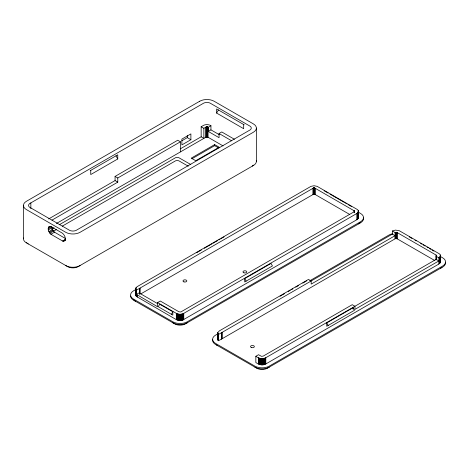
<?xml version="1.0" encoding="UTF-8"?>
<svg xmlns="http://www.w3.org/2000/svg" width="469" height="469" viewBox="0 0 469 469"><rect width="100%" height="100%" fill="white"/><g stroke="black" fill="none" stroke-linecap="round" stroke-linejoin="round"><path stroke-width="0.7" d="M136.379 290.188L313.433 188.051L315.168 188.28L354.025 210.71L354.541 211.537L180.811 311.967L178.941 311.791L160.298 301.028L157.596 302.587L176.954 313.72L180.049 314.33L183.144 313.72L356.815 213.501C358.844 212.762 358.844 209.936 356.815 209.203L317.155 186.351L314.06 185.742L310.965 186.351L137.294 286.577L136.086 287.597L135.693 288.722L136.379 290.188L136.379 296.431L176.326 319.647L179.387 320.544L182.588 320.175L356.815 219.738L358.24 218.349L358.029 216.467M139.621 288.447L139.621 293.993M191.885 158.798L214.667 145.642L214.667 144.604L219.17 147.202L195.755 160.72L191.252 158.123L214.667 144.604M244.712 278.639L244.712 281.963L272.448 265.946L271.012 263.455L244.712 278.639L246.149 281.13M326.741 322.959L326.741 326.283L354.482 310.273L353.04 307.775L326.741 322.959L328.183 325.457M135.74 294.579L136.379 296.431M434.804 260.547L397.202 238.838L395.467 238.615L221.649 339.005L218.407 340.752L218.114 340.406L217.727 339.286L217.768 332.662L219.328 330.897L308.473 279.43L311.176 280.99L311.176 284.108L395.08 235.673L395.08 232.554L392.371 230.988L392.371 234.107L395.08 235.673M217.727 339.286L217.903 338.524M392.371 230.988L395.431 230.091L399.189 230.672L438.843 253.524C440.872 254.257 440.872 257.088 438.843 257.821L438.843 264.059L265.8 363.967C262.593 365.802 258.583 364.677 255.84 362.508L255.84 356.27L258.536 354.711L261.45 356.34L263.185 356.118L352.242 304.698L354.945 306.257L354.945 309.382L438.843 260.94L436.135 259.375L436.135 256.256L436.616 255.669L436.053 255.03L397.202 232.601L396.094 232.278L395.08 232.554M438.843 264.059L440.403 262.294L440.444 255.669M48.729 226.996L49.849 226.433L51.103 226.662L62.178 233.034C64.347 234.617 66 237.613 64.992 240.292L63.837 241.142L62.617 241.025L50.881 234.248C48.958 232.548 47.293 229.452 48.729 226.996L49.931 226.304M157.596 302.587L157.596 306.744L136.379 294.35L139.621 292.603L139.785 293.324L157.813 303.748M243.669 124.537L243.669 128.694L216.649 113.093L218.448 109.975M171.402 314.306L172.838 311.809L159.689 304.217L158.252 306.714L172.838 315.139L172.838 311.809M218.407 340.752L218.407 334.514L392.371 234.107M358.674 223.865L359.389 223.391A7.639 4.409 0 0 0 360.385 222.394M436.135 259.375L265.8 357.73C262.593 359.565 258.589 358.439 255.84 356.27M440.708 268.186L441.417 267.717A7.639 4.409 0 0 0 441.974 267.236M90.195 170.71L117.76 154.799L117.76 158.956L90.74 174.556L90.74 170.394M48.624 218.947L115.069 180.583L115.069 176.42L177.739 140.237L180.442 141.796L180.442 151.88M180.272 148.861L201.16 136.801L201.16 126.718L203.827 125.223A5.083 2.937 0 0 1 210.018 125.223L210.944 125.715L210.944 129.872L219.351 134.726M181.884 140.759L187.289 137.64L190.889 139.715L190.889 133.894L181.884 139.094L181.884 144.915L190.889 139.715M115.069 176.42L117.772 177.98L180.442 141.796M201.16 126.718L203.857 128.277L206.442 126.882L208.242 127.275L210.944 125.715M51.953 220.137L117.772 182.142L117.772 177.98M208.242 127.275L208.242 131.431L210.944 129.872M48.336 227.688L50.74 226.304M56.344 223.531L206.155 137.065L208.031 137.235L223.068 145.923M48.155 228.843L51.76 226.762L52.458 229.546L54.486 232.173L65.601 238.586M48.272 229.921L51.877 227.84M51.531 229.224L54.064 227.764M59.123 224.839L175.541 157.713A3.324 1.917 0 0 1 178.859 157.713L190.807 164.525M48.858 231.627L52.458 229.546M208.242 131.431L219.052 137.675L219.052 133.513L221.755 131.953L234.447 139.281M49.309 232.448L52.915 230.367M49.849 233.204L53.454 231.123M53.431 231.246L56.597 229.417M62.289 226.134L175.541 160.832A3.324 1.917 0 0 1 178.859 160.832L188.292 166.19M50.881 234.248L54.486 232.173M62.617 241.025L65.619 239.29M63.045 241.136L65.443 239.753M63.837 241.142L65.637 240.105M196.798 252.639L198.24 251.806M198.674 251.554L201.371 250M204.308 248.3L209.508 245.299M209.948 245.047L212.011 243.851M213.078 243.241L215.142 242.045M215.582 241.793L217.651 240.597M218.9 239.876L220.154 239.155M221.216 238.539L224.059 236.898M135.471 289.707L133.577 290.803A10.189 5.88 0 0 0 133.577 299.122L172.844 321.793A10.189 5.88 0 0 0 187.254 321.793L360.532 221.749A10.189 5.88 0 0 0 360.532 213.43L357.999 211.965M140.718 293.957L313.433 194.289L315.168 194.518L349.639 214.415M280.081 296.238L282.15 295.042M282.584 294.79L284.654 293.6M288.218 291.536L290.288 290.346M291.542 289.619L292.791 288.898M295.734 287.198L298.431 285.644M302.81 283.112L306.568 280.943M218.138 333.664L215.605 335.124A10.189 5.88 0 0 0 215.605 343.443L254.872 366.113A10.189 5.88 0 0 0 269.282 366.113L442.566 266.07A10.189 5.88 0 0 0 442.566 257.751L440.033 256.291M309.833 280.72L388.889 235.08A10.189 5.88 0 0 1 392.195 233.808M244.214 124.848L216.649 108.937L216.649 113.093M409.308 236.892L411.999 238.445M414.942 240.146L416.196 240.867M420.582 243.399L421.83 244.12M423.085 244.841L425.149 246.037M427.03 247.122L428.279 247.843M429.534 248.57L430.788 249.291M432.037 250.012L433.919 251.097M324.143 190.76L325.586 191.592M326.025 191.844L328.095 193.04M329.971 194.125L331.225 194.846M331.659 195.098L336.859 198.1M337.293 198.352L344.375 202.438M345.436 203.054L346.691 203.775M347.939 204.496L350.009 205.692M350.443 205.944L351.404 206.501M436.135 256.256L438.843 257.821M219.052 133.513L231.704 140.817M201.16 136.801L203.857 138.361L203.857 128.277M214.667 145.642L218.607 147.917M115.069 180.583L117.772 182.142M217.464 345.559L216.754 345.09A7.639 4.409 0 0 1 216.197 344.609M135.435 301.233L134.72 300.764A7.639 4.409 0 0 1 133.724 299.767M27.583 243.487L28.292 243.956M217.727 333.043L218.407 334.514M440.057 260.787L440.444 261.913M115.954 155.837L117.76 158.956M440.403 255.288L440.403 262.294M440.274 254.913L440.274 262.669M440.057 256.795L440.057 263.033M439.764 257.141L439.764 263.379M439.394 257.458L439.394 263.701M436.358 255.23L436.358 259.58M436.053 255.03L436.053 259.885M397.202 232.601L397.202 238.838M396.856 232.425L396.856 238.668M396.721 232.372L396.721 238.615M396.575 232.331L396.575 238.574M396.416 232.302L396.416 238.539M396.258 232.284L396.258 238.522M396.094 232.278L396.094 238.516M395.93 232.284L395.93 238.522M395.766 232.302L395.766 238.539M395.613 232.331L395.613 238.574M395.467 232.372L395.467 238.615M395.332 232.425L395.332 238.668M394.986 235.719L394.986 238.838M358.369 210.968L358.369 217.974M358.24 210.593L358.24 218.349M358.029 212.475L358.029 218.712M357.73 212.815L357.73 219.058M357.36 213.137L357.36 219.375M356.815 213.501L356.815 219.738M354.488 211.073L354.541 212.551M354.417 210.986L354.417 212.375M354.324 210.909L354.324 212.293M354.025 210.71L354.025 212.099M353.04 307.775L353.04 309.106M315.168 188.28L315.168 194.518M314.828 188.104L314.828 194.342M314.687 188.051L314.687 194.289M314.541 188.01L314.541 194.248M314.388 187.981L314.388 194.219M314.224 187.963L314.224 194.201M314.06 187.952L314.06 194.195M313.896 187.963L313.896 194.201M313.738 187.981L313.738 194.219M313.579 188.01L313.579 194.248M313.433 188.051L313.433 194.289M313.298 188.104L313.298 194.342M312.952 188.28L312.952 194.518M265.8 357.73L265.8 363.967M265.173 358.046L265.173 364.284M264.622 358.257L264.622 364.495M264.024 358.427L264.024 364.665M263.396 358.551L263.396 364.788M262.74 358.627L262.74 364.864M262.077 358.65L262.077 364.888M261.415 358.627L261.415 364.864M260.764 358.551L260.764 364.788M260.131 358.427L260.131 364.665M259.539 358.257L259.539 364.495M258.982 358.046L258.982 364.284M258.36 357.73L258.36 363.967M256.379 128.072L256.379 161.348M222.118 332.404L222.118 338.647M221.814 332.603L221.814 338.841M221.726 332.679L221.726 338.923M221.649 332.767L221.649 339.005M218.114 334.168L218.114 340.406M217.903 333.805L217.903 340.043M217.768 332.662L217.768 339.667M208.031 127.152L208.031 137.235M207.685 126.976L207.685 137.065M207.55 126.923L207.55 137.012M207.404 126.882L207.404 136.971M207.245 126.853L207.245 136.936M207.087 126.829L207.087 136.919M206.923 126.823L206.923 136.913M206.759 126.829L206.759 136.919M206.595 126.853L206.595 136.936M206.442 126.882L206.442 136.971M206.296 126.923L206.296 137.012M206.155 126.976L206.155 137.065M205.815 127.152L205.815 137.235M187.289 135.453L187.289 137.64M183.766 313.403L183.766 319.647M183.144 313.72L183.144 319.964M182.588 313.937L182.588 320.175M181.995 314.107L181.995 320.345M181.362 314.23L181.362 320.468M180.712 314.3L180.712 320.544M180.049 314.33L180.049 320.567M179.387 314.3L179.387 320.544M178.73 314.23L178.73 320.468M178.103 314.107L178.103 320.345M177.505 313.937L177.505 320.175M176.954 313.72L176.954 319.964M176.326 313.403L176.326 319.647M140.084 288.083L140.084 293.629M139.785 288.283L139.692 293.905M139.569 292.697L139.533 294.174M137.294 295.03L137.294 297.112M136.086 287.597L136.086 288.986M136.086 289.848L136.086 296.086M135.869 289.484L135.869 295.722M135.74 288.341L135.74 295.347M30.848 202.895L30.848 208.611M23.45 205.44L23.45 238.721M187.254 322.83A10.189 5.88 0 0 1 172.844 322.83M130.593 296.003A10.189 5.88 0 0 0 133.577 300.16L175.4 324.249A7.639 4.409 0 0 0 184.698 324.249L360.532 222.787A10.189 5.88 0 0 0 363.434 217.862M269.282 367.157A10.189 5.88 0 0 1 254.872 367.157M212.709 339.556A10.189 5.88 0 0 0 215.605 344.486L257.428 368.575A7.639 4.409 0 0 0 266.726 368.575L442.566 267.113A10.189 5.88 0 0 0 445.462 262.183M256.291 160.58A10.189 5.88 0 0 1 253.395 165.51L77.555 266.972A7.639 4.409 0 0 1 68.257 266.972L26.434 242.883A10.189 5.88 0 0 1 23.538 237.953M80.111 265.554A10.189 5.88 0 0 1 65.701 265.554M253.242 165.117A7.639 4.409 0 0 1 252.246 166.114M27.026 243.006A7.639 4.409 0 0 1 26.586 242.491M30.157 203.294L29.606 203.657A5.083 2.937 0 0 0 29.606 207.228L69.811 230.443A5.083 2.937 0 0 0 76.001 230.443L250.223 129.854A5.083 2.937 0 0 0 250.223 126.284L210.018 103.069A5.083 2.937 0 0 0 203.827 103.069L30.157 203.294M199.718 101.24L26.434 201.283A10.189 5.88 0 0 0 26.434 209.602L65.701 232.272A10.189 5.88 0 0 0 80.111 232.272L253.395 132.229A10.189 5.88 0 0 0 253.395 123.91L214.128 101.24A10.189 5.88 0 0 0 199.718 101.24M183.954 281.881A1.911 1.102 0 0 0 186.82 280.925A1.911 1.102 0 0 0 183.954 279.97A1.911 1.102 0 0 0 183.954 281.881M243.939 272.829A1.911 1.102 0 0 0 246.805 271.873A1.911 1.102 0 0 0 243.939 270.918A1.911 1.102 0 0 0 243.939 272.829M251.478 347.552A1.911 1.102 0 0 0 254.345 346.597A1.911 1.102 0 0 0 251.478 345.641A1.911 1.102 0 0 0 251.478 347.552"/></g></svg>
